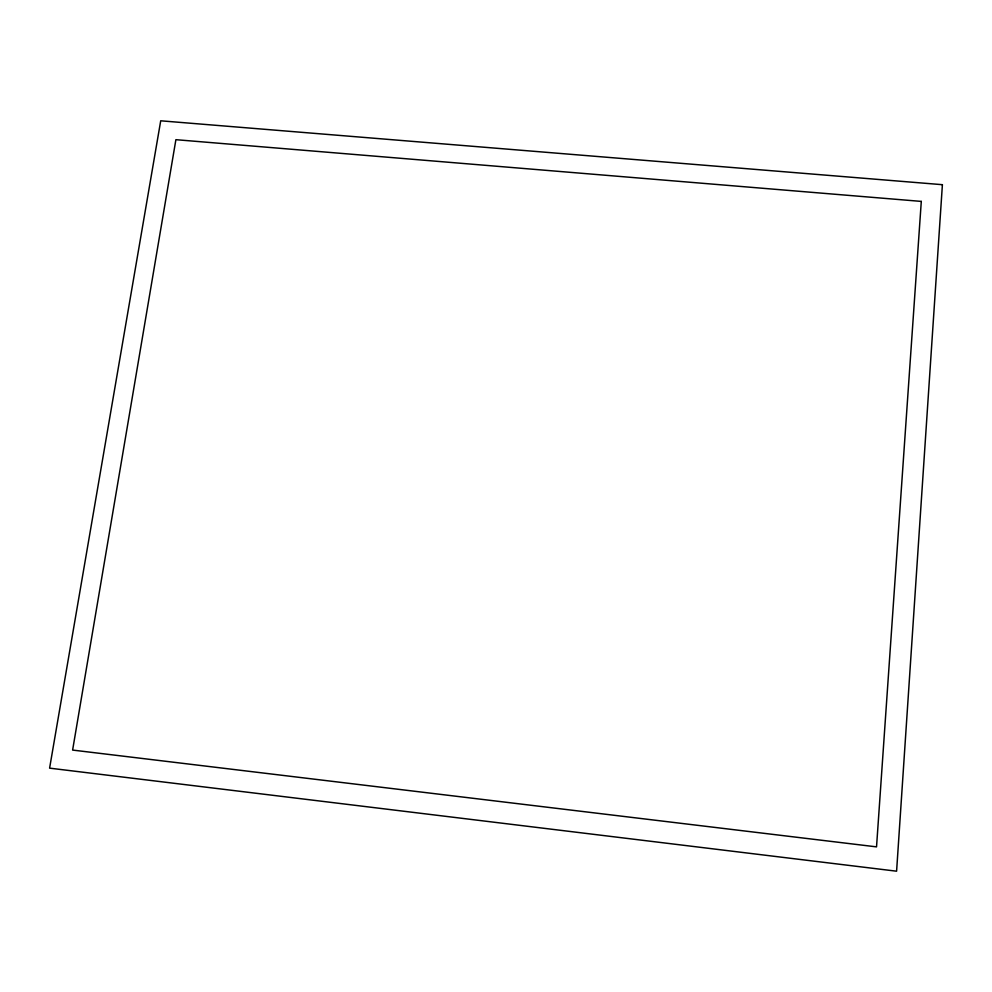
<?xml version="1.0" encoding="UTF-8"?>
<svg xmlns="http://www.w3.org/2000/svg" width="992" height="992" viewBox="0 0 992 992"><rect width="100%" height="100%" fill="white"/><g stroke="black" fill="none" stroke-linecap="round" stroke-linejoin="round"><path stroke-width="1.49" d="M942.4 184.686L896.594 871.199L49.6 768.143L160.716 120.801L942.4 184.686M921.295 201.401L876.531 846.87L72.614 750.076L175.894 139.686L921.295 201.401"/></g></svg>
